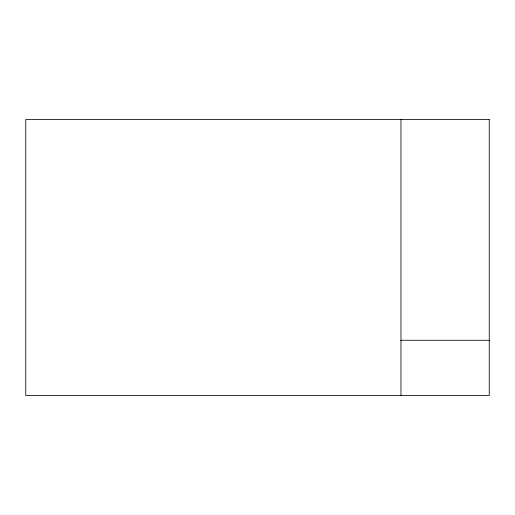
<?xml version="1.0" encoding="UTF-8"?>
<svg xmlns="http://www.w3.org/2000/svg" width="515" height="515" viewBox="0 0 515 515"><rect width="100%" height="100%" fill="white"/><g stroke="black" fill="none" stroke-linecap="round" stroke-linejoin="round"><path stroke-width="0.77" d="M400.734 340.267L489.25 340.267M400.966 119.551L400.966 395.449M489.25 119.551L25.75 119.551L25.75 395.449L489.25 395.449L489.25 119.551"/></g></svg>
